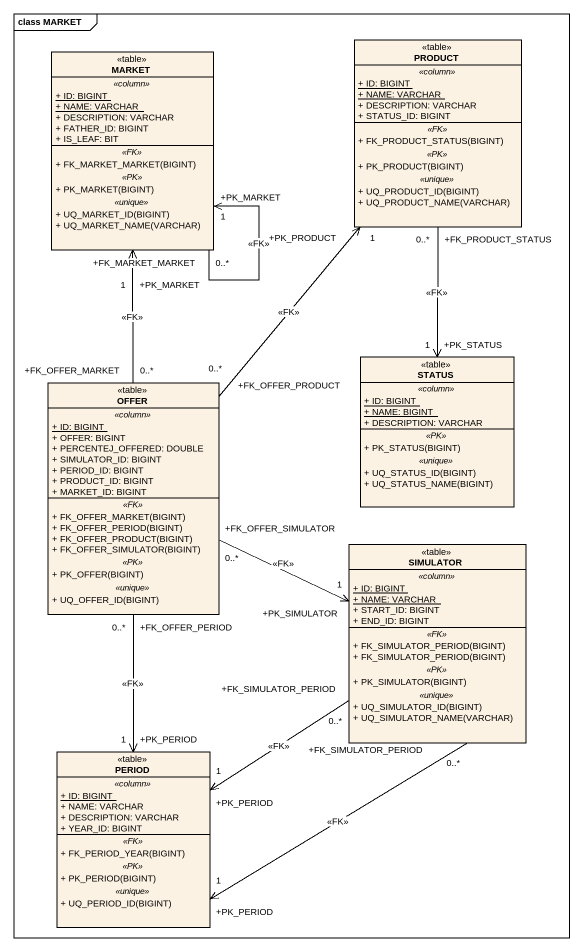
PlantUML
@startuml
mainframe class MARKET
hide circle
hide empty members
skinparam classAttributeIconSize 0
class MARKET <<table>> {
  .. <<column>> ..
  {static} + ID: BIGINT
  {static} + NAME: VARCHAR
  + DESCRIPTION: VARCHAR
  + FATHER_ID: BIGINT
  + IS_LEAF: BIT
  .. <<FK>> ..
  + FK_MARKET_MARKET(BIGINT)
  .. <<PK>> ..
  + PK_MARKET(BIGINT)
  .. <<unique>> ..
  + UQ_MARKET_ID(BIGINT)
  + UQ_MARKET_NAME(VARCHAR)
}
class PRODUCT <<table>> {
  .. <<column>> ..
  {static} + ID: BIGINT
  {static} + NAME: VARCHAR
  + DESCRIPTION: VARCHAR
  + STATUS_ID: BIGINT
  .. <<FK>> ..
  + FK_PRODUCT_STATUS(BIGINT)
  .. <<PK>> ..
  + PK_PRODUCT(BIGINT)
  .. <<unique>> ..
  + UQ_PRODUCT_ID(BIGINT)
  + UQ_PRODUCT_NAME(VARCHAR)
}
class STATUS <<table>> {
  .. <<column>> ..
  {static} + ID: BIGINT
  {static} + NAME: BIGINT
  + DESCRIPTION: VARCHAR
  .. <<PK>> ..
  + PK_STATUS(BIGINT)
  .. <<unique>> ..
  + UQ_STATUS_ID(BIGINT)
  + UQ_STATUS_NAME(BIGINT)
}
class OFFER <<table>> {
  .. <<column>> ..
  {static} + ID: BIGINT
  + OFFER: BIGINT
  + PERCENTEJ_OFFERED: DOUBLE
  + SIMULATOR_ID: BIGINT
  + PERIOD_ID: BIGINT
  + PRODUCT_ID: BIGINT
  + MARKET_ID: BIGINT
  .. <<FK>> ..
  + FK_OFFER_MARKET(BIGINT)
  + FK_OFFER_PERIOD(BIGINT)
  + FK_OFFER_PRODUCT(BIGINT)
  + FK_OFFER_SIMULATOR(BIGINT)
  .. <<PK>> ..
  + PK_OFFER(BIGINT)
  .. <<unique>> ..
  + UQ_OFFER_ID(BIGINT)
}
class SIMULATOR <<table>> {
  .. <<column>> ..
  {static} + ID: BIGINT
  {static} + NAME: VARCHAR
  + START_ID: BIGINT
  + END_ID: BIGINT
  .. <<FK>> ..
  + FK_SIMULATOR_PERIOD(BIGINT)
  + FK_SIMULATOR_PERIOD(BIGINT)
  .. <<PK>> ..
  + PK_SIMULATOR(BIGINT)
  .. <<unique>> ..
  + UQ_SIMULATOR_ID(BIGINT)
  + UQ_SIMULATOR_NAME(VARCHAR)
}
class PERIOD <<table>> {
  .. <<column>> ..
  {static} + ID: BIGINT
  + NAME: VARCHAR
  + DESCRIPTION: VARCHAR
  + YEAR_ID: BIGINT
  .. <<FK>> ..
  + FK_PERIOD_YEAR(BIGINT)
  .. <<PK>> ..
  + PK_PERIOD(BIGINT)
  .. <<unique>> ..
  + UQ_PERIOD_ID(BIGINT)
}
MARKET "+FK_MARKET_MARKET\n0..*" --> "+PK_MARKET\n1" MARKET : <<FK>>
PRODUCT "+FK_PRODUCT_STATUS\n0..*" --> "+PK_STATUS\n1" STATUS : <<FK>>
OFFER "+FK_OFFER_MARKET\n0..*" -up-> "+PK_MARKET\n1" MARKET : <<FK>>
OFFER "+FK_OFFER_PRODUCT\n0..*" -up-> "+PK_PRODUCT\n1" PRODUCT : <<FK>>
OFFER "+FK_OFFER_SIMULATOR\n0..*" -right-> "+PK_SIMULATOR\n1" SIMULATOR : <<FK>>
OFFER "+FK_OFFER_PERIOD\n0..*" --> "+PK_PERIOD\n1" PERIOD : <<FK>>
SIMULATOR "+FK_SIMULATOR_PERIOD\n0..*" --> "+PK_PERIOD\n1" PERIOD : <<FK>>
SIMULATOR "+FK_SIMULATOR_PERIOD\n0..*" --> "+PK_PERIOD\n1" PERIOD : <<FK>>
@enduml
